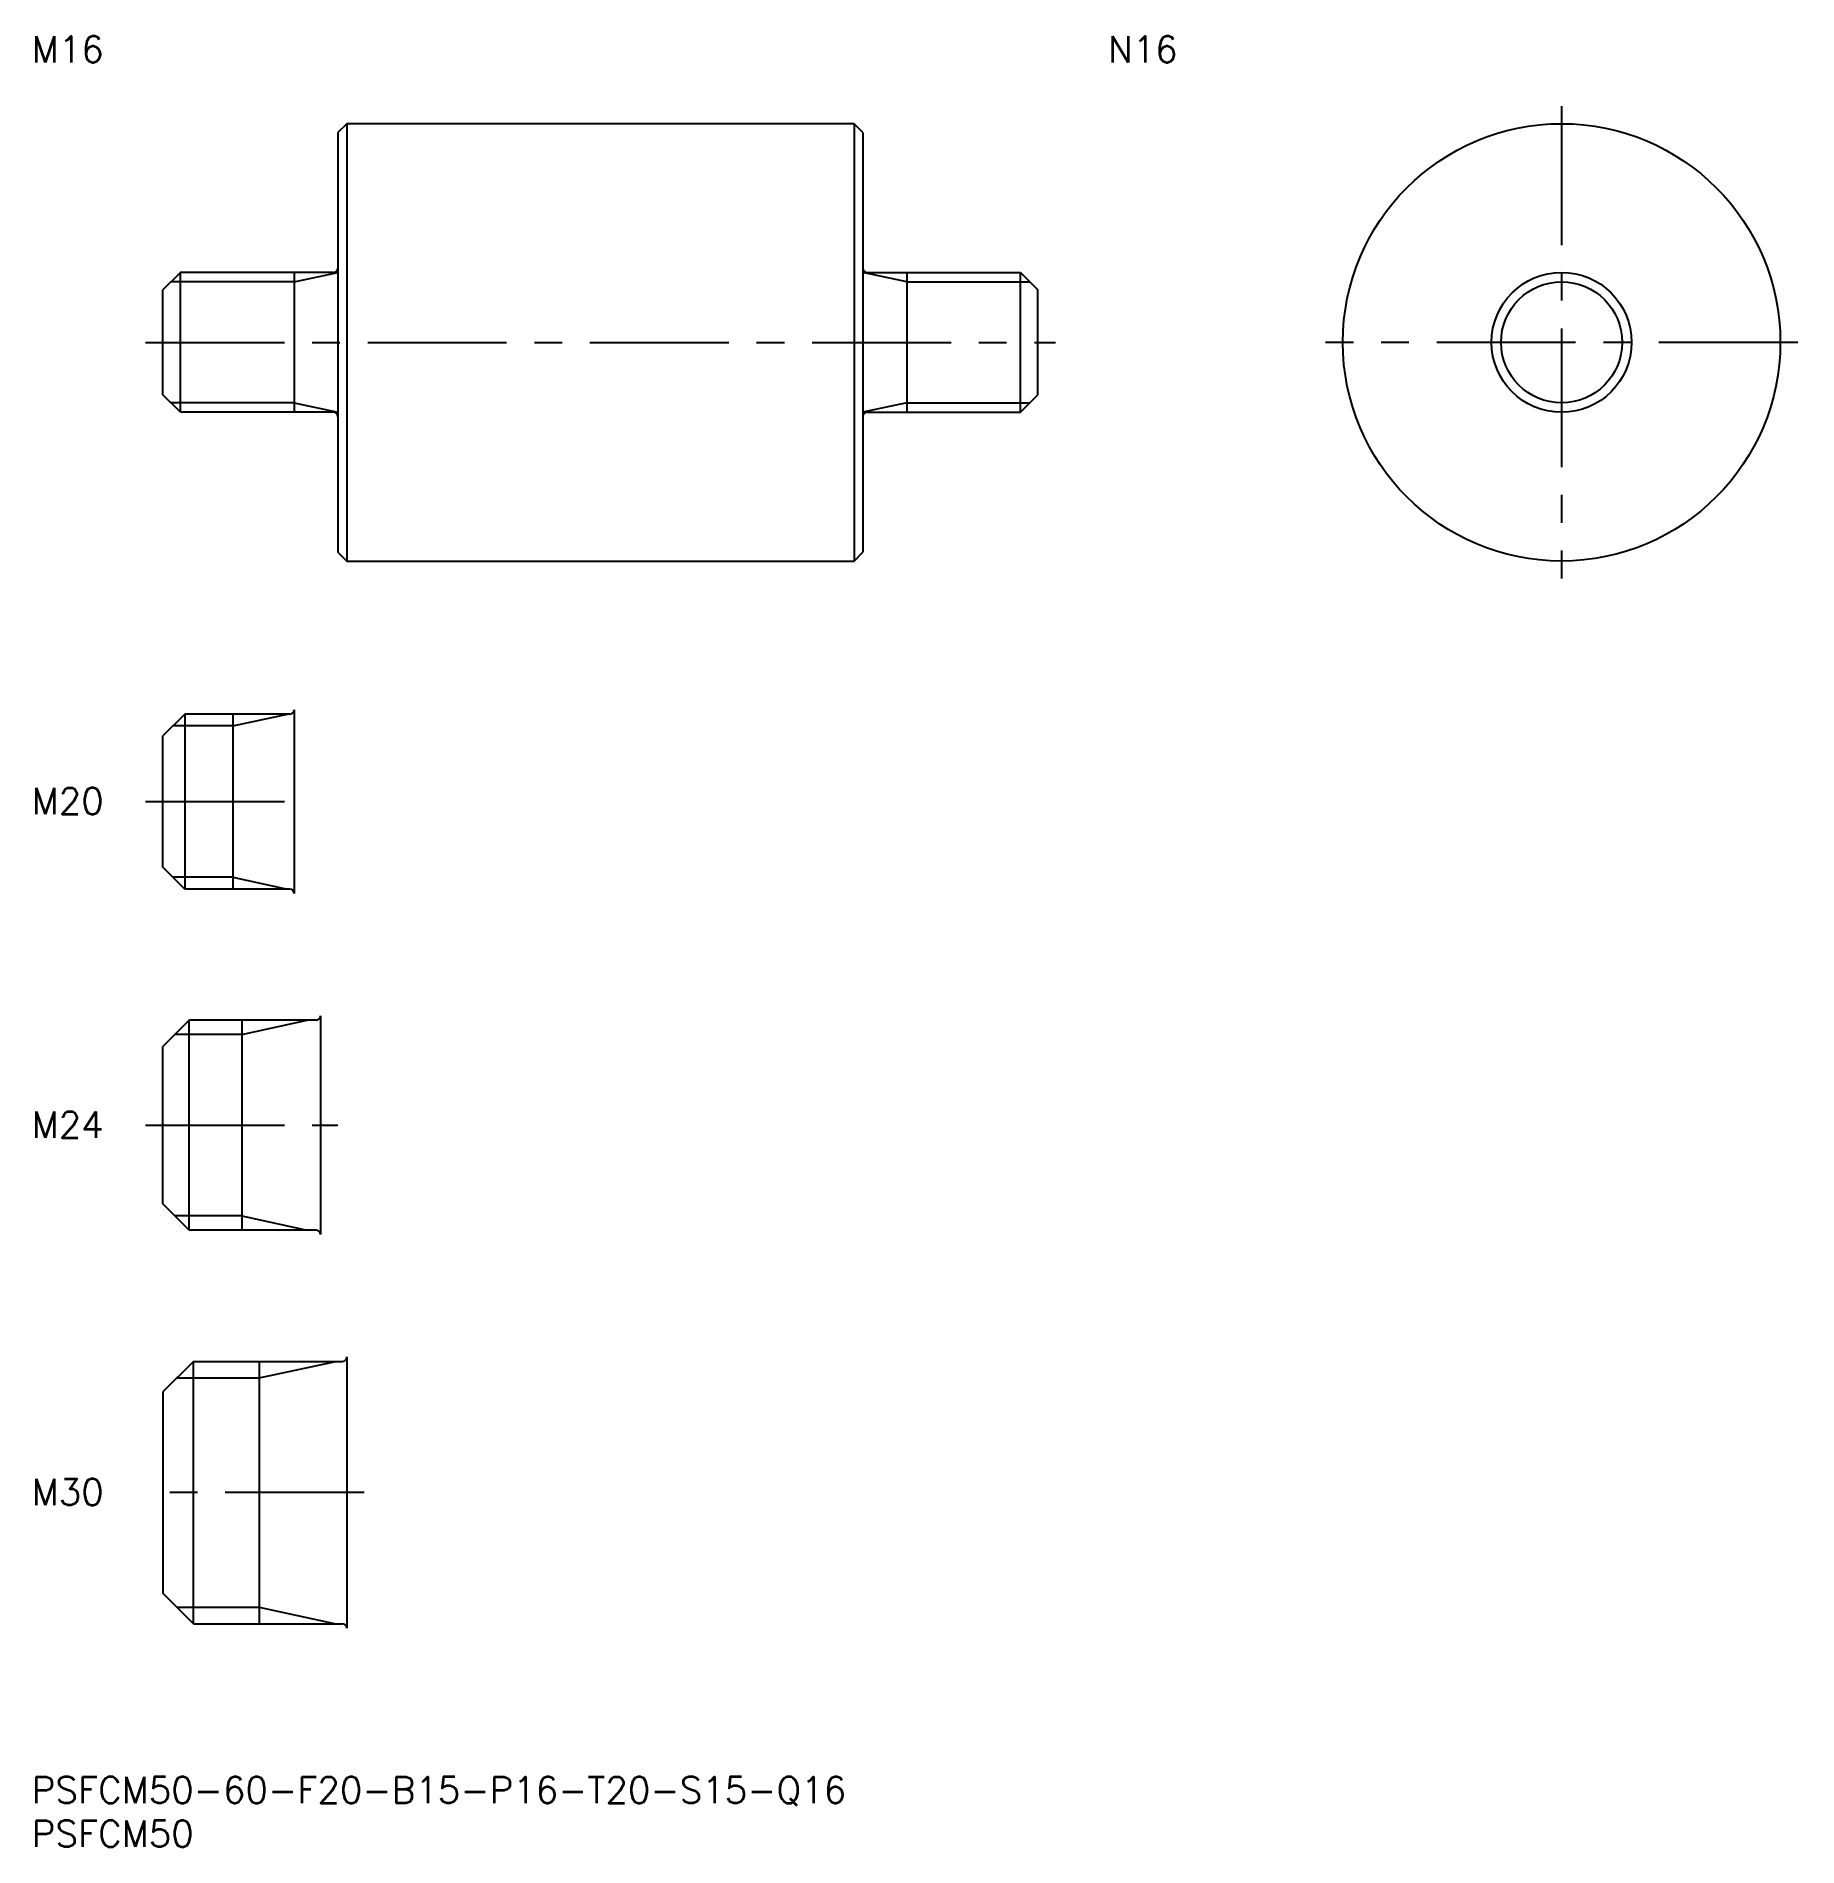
# Model space of a CAD drawing. Extents: x 1 to 202, y -8 to 199.
import ezdxf

# ---------------------------------------------------------------- set-up
doc = ezdxf.new("R2010")
doc.units = 0
doc.header["$LTSCALE"] = 0.5
doc.linetypes.add('CENTER', pattern=[50.8, 31.75, -6.35, 6.35, -6.35])
for name, color, linetype in [('MSM_CENTER', 1, 'CENTER'), ('MSM_CONTINUOUS', 7, 'CONTINUOUS'), ('MSM_NARROW', 5, 'CONTINUOUS'), ('MSM_PART_NUMBER', 7, 'CONTINUOUS')]:
    doc.layers.add(name, color=color, linetype=linetype)
doc.styles.get("Standard").update_dxf_attribs({"font": 'txt.shx', "height": 1, "bigfont": 'bigfont.shx'})

# ---------------------------------------------------------------- blocks, each defined once
blk = doc.blocks.new('*U12')
at = {"layer": 'MSM_PART_NUMBER'}
blk.add_text('PSFCM50-60-F20-B15-P16-T20-S15-Q16', height=3, dxfattribs=at).set_placement((0, -3))
blk = doc.blocks.new('*U13')
at = {"layer": 'MSM_PART_NUMBER'}
blk.add_text('PSFCM50', height=3, dxfattribs=at).set_placement((0, -8))
blk = doc.blocks.new('*U14')
at = {"layer": 'MSM_PART_NUMBER'}
blk.add_text('M30', height=3, dxfattribs=at).set_placement((0, 31.06))
blk = doc.blocks.new('*U15')
at = {"layer": 'MSM_PART_NUMBER'}
blk.add_text('M24', height=3, dxfattribs=at).set_placement((0, 73.06))
blk = doc.blocks.new('*U16')
at = {"layer": 'MSM_PART_NUMBER'}
blk.add_text('M20', height=3, dxfattribs=at).set_placement((0, 110.06))
blk = doc.blocks.new('*U17')
at = {"layer": 'MSM_PART_NUMBER'}
blk.add_text('M16', height=3, dxfattribs=at).set_placement((0, 196))
blk = doc.blocks.new('*U18')
at = {"layer": 'MSM_PART_NUMBER'}
blk.add_text('N16', height=3, dxfattribs=at).set_placement((123, 196))

msp = doc.modelspace()

# ---------------------------------------------------------------- linework, layer by layer
at = {"layer": 'MSM_CENTER'}
for p, q in [((174.85, 191), (174.85, 137)), ((13, 164), (117, 164)), ((201.85, 164), (147.85, 164)), ((13, 111.5), (32, 111.5)), ((13, 74.5), (35, 74.5)), ((38, 32.5), (13, 32.5))]:
    msp.add_line(p, q, dxfattribs=at)
at = {"layer": 'MSM_CONTINUOUS'}
for p, q in [((36, 189), (35, 188)), ((36, 189), (36, 139)), ((94, 189), (36, 189)), ((95, 188), (94, 189)), ((94, 189), (94, 139)), ((35, 188), (35, 140)), ((95, 188), (95, 140)), ((17, 172), (15, 170)), ((34.5, 172), (17, 172)), ((17, 156), (17, 172)), ((30, 172), (30, 156)), ((95.5, 172), (113, 172)), ((100, 172), (100, 156)), ((113, 172), (115, 170)), ((113, 156), (113, 172)), ((15, 158), (15, 170)), ((115, 158), (115, 170)), ((17, 156), (15, 158)), ((113, 156), (115, 158)), ((34.5, 156), (17, 156)), ((95.5, 156), (113, 156)), ((35, 140), (36, 139)), ((36, 139), (94, 139)), ((94, 139), (95, 140)), ((17.5, 121.5), (15, 119)), ((29.5, 121.5), (17.5, 121.5)), ((17.5, 121.5), (17.5, 101.5)), ((23, 121.5), (23, 101.5)), ((30, 122), (30, 101)), ((15, 104), (15, 119)), ((17.5, 101.5), (15, 104)), ((29.5, 101.5), (17.5, 101.5)), ((33, 87), (33, 62)), ((18, 86.5), (15, 83.5)), ((32.5, 86.5), (18, 86.5)), ((18, 62.5), (18, 86.5)), ((24, 86.5), (24, 62.5)), ((15, 65.5), (15, 83.5)), ((18, 62.5), (15, 65.5)), ((32.5, 62.5), (18, 62.5)), ((36, 48), (36, 17)), ((18.5, 47.5), (15, 44)), ((18.5, 47.5), (35.5, 47.5)), ((18.5, 17.5), (18.5, 47.5)), ((26, 47.5), (26, 17.5)), ((15, 44), (15, 21)), ((18.5, 17.5), (15, 21)), ((18.5, 17.5), (35.5, 17.5))]:
    msp.add_line(p, q, dxfattribs=at)
for radius in [25, 8]:
    msp.add_circle((174.85, 164), radius, dxfattribs=at)
for centre, start, end in [((34.5, 172.5), 270, 0), ((95.5, 172.5), 180, 270), ((34.5, 155.5), 0, 90), ((95.5, 155.5), 90, 180), ((29.5, 122), 270, 0), ((29.5, 101), 0, 90), ((32.5, 87), 270, 0), ((32.5, 62), 0, 90), ((35.5, 48), 270, 0), ((35.5, 17), 0, 90)]:
    msp.add_arc(centre, 0.5, start, end, dxfattribs=at)
at = {"layer": 'MSM_NARROW'}
for p, q in [((30, 170.92), (35, 172)), ((100, 170.92), (95, 172)), ((30, 170.92), (15.92, 170.92)), ((100, 170.92), (114.08, 170.92)), ((30, 157.08), (15.92, 157.08)), ((30, 157.08), (35, 156)), ((100, 157.08), (95, 156)), ((100, 157.08), (114.08, 157.08)), ((23, 120.15), (16.15, 120.15)), ((23, 120.15), (29.25, 121.5)), ((23, 102.85), (16.15, 102.85)), ((23, 102.85), (29.25, 101.5)), ((24, 84.88), (16.38, 84.88)), ((24, 84.88), (31.5, 86.5)), ((24, 64.12), (16.38, 64.12)), ((24, 64.12), (31.5, 62.5)), ((16.61, 45.61), (26, 45.61)), ((26, 45.61), (34.75, 47.5)), ((16.61, 19.39), (26, 19.39)), ((26, 19.39), (34.75, 17.5))]:
    msp.add_line(p, q, dxfattribs=at)
msp.add_circle((174.85, 164), 6.92, dxfattribs=at)

# ---------------------------------------------------------------- block references
at = {"layer": 'MSM_CONTINUOUS'}
for name in ['*U17', '*U18', '*U16', '*U15', '*U14', '*U12', '*U13']:
    msp.add_blockref(name, (0, 0), dxfattribs=at)

doc.saveas('drawing.dxf')
